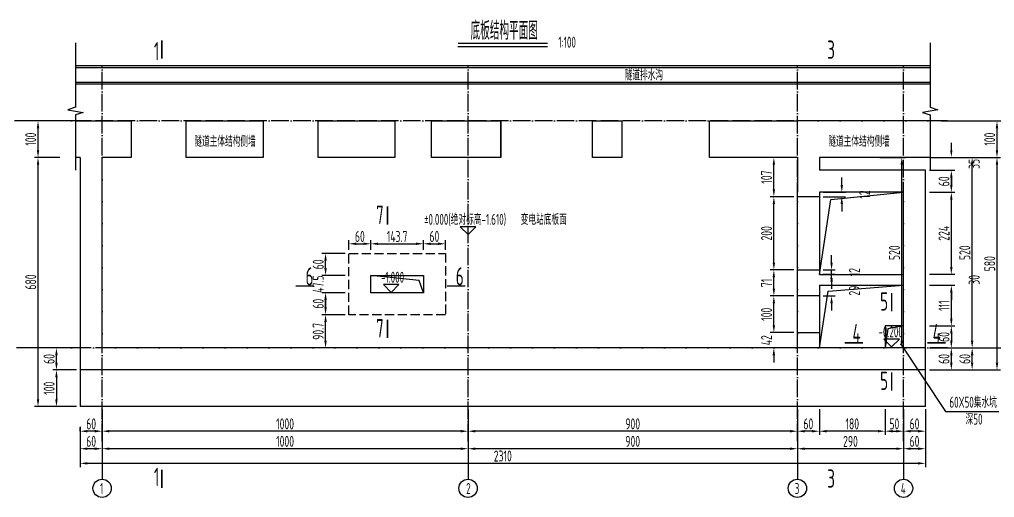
# Model space of a CAD drawing. Header units: millimetres. Extents: x -29538 to 115583, y -232866 to 15404.
# Drawn here: x -7065 to 19580, y -90219 to -77168 of the extents above; entities that cross this region are included whole.
import ezdxf
from ezdxf.enums import TextEntityAlignment as Align

# ---------------------------------------------------------------- set-up
doc = ezdxf.new("R2010")
doc.units = ezdxf.units.MM
doc.header["$LTSCALE"] = 10
doc.header["$MEASUREMENT"] = 0
doc.linetypes.add('ACAD_ISO04W100', pattern=[30, 24, -3, 0, -3])
doc.linetypes.add('DASH', pattern=[0.35, 0.25, -0.1])
for name, color, linetype in [('DIM_LEAD', 3, 'Continuous'), ('中心线', 3, 'ACAD_ISO04W100'), ('尺寸', 4, 'Continuous'), ('文字', 7, 'Continuous'), ('标注', 4, 'Continuous'), ('次轮廓线', 7, 'Continuous'), ('轮廓线', 1, 'Continuous')]:
    doc.layers.add(name, color=color, linetype=linetype)
doc.styles.get("Standard").update_dxf_attribs({"font": 'gbenor.shx', "width": 0.75, "bigfont": 'gbcbig.shx'})
doc.dimstyles.get("Standard").update_dxf_attribs({"dimscale": 100, "dimtxt": 3, "dimasz": 2, "dimexe": 1, "dimexo": 1, "dimgap": 0.5, "dimtad": 1, "dimdec": 1, "dimlfac": 0.1, "dimdsep": 46, "dimtxsty": 'Standard', "dimcen": 0.5, "dimadec": 0, "dimazin": 0, "dimtfac": 1, "dimtdec": 1, "dimtofl": 0, "dimtmove": 2, "dimatfit": 3, "dimfxl": 0, "dimtolj": 1, "dimtzin": 0, "dimarcsym": 0})

# ---------------------------------------------------------------- blocks, each defined once
blk = doc.blocks.new('*D198')
at = {"layer": 'Defpoints', "color": 0}
for p in [(17693, -86136), (18400, -86136), (17693, -86736)]:
    blk.add_point(p, dxfattribs=at)
at = {"layer": '标注', "color": 0, "lineweight": -2}
for p, q in [((17800, -86136), (18500, -86136)), ((18400, -86536), (18400, -86336)), ((17800, -86736), (18500, -86736))]:
    blk.add_line(p, q, dxfattribs=at)
at = {"layer": '标注', "color": 0}
for points in [[(18367, -86336), (18433, -86336), (18400, -86136)], [(18367, -86536), (18433, -86536), (18400, -86736)]]:
    blk.add_solid(points, dxfattribs=at)
at = {"layer": '标注', "color": 0, "insert": (18200, -86436), "char_height": 300, "attachment_point": 5, "rotation": 90}
blk.add_mtext('\\A1;60', dxfattribs=at)
blk = doc.blocks.new('*D199')
at = {"layer": 'Defpoints', "color": 0}
for p in [(17093, -84426), (18400, -84426), (17093, -85536)]:
    blk.add_point(p, dxfattribs=at)
at = {"layer": '标注', "color": 0, "lineweight": -2}
for p, q in [((17800, -84426), (18500, -84426)), ((18400, -85336), (18400, -84626)), ((17800, -85536), (18500, -85536))]:
    blk.add_line(p, q, dxfattribs=at)
at = {"layer": '标注', "color": 0}
for points in [[(18367, -84626), (18433, -84626), (18400, -84426)], [(18367, -85336), (18433, -85336), (18400, -85536)]]:
    blk.add_solid(points, dxfattribs=at)
at = {"layer": '标注', "color": 0, "insert": (18200, -84981), "char_height": 300, "attachment_point": 5, "rotation": 90}
blk.add_mtext('\\A1;111', dxfattribs=at)
blk = doc.blocks.new('*D200')
at = {"layer": 'Defpoints', "color": 0}
for p in [(17093, -84126), (18400, -84126), (17093, -84426)]:
    blk.add_point(p, dxfattribs=at)
at = {"layer": '标注', "color": 0, "lineweight": -2}
for p, q in [((18400, -83926), (18400, -83726)), ((17800, -84126), (18500, -84126)), ((17800, -84426), (18500, -84426)), ((18400, -84626), (18400, -84826))]:
    blk.add_line(p, q, dxfattribs=at)
at = {"layer": '标注', "color": 0}
for points in [[(18367, -83926), (18433, -83926), (18400, -84126)], [(18367, -84626), (18433, -84626), (18400, -84426)]]:
    blk.add_solid(points, dxfattribs=at)
at = {"layer": '标注', "color": 0, "insert": (19025, -84276), "char_height": 300, "attachment_point": 5, "rotation": 90}
blk.add_mtext('\\A1;30', dxfattribs=at)
blk = doc.blocks.new('*D201')
at = {"layer": 'Defpoints', "color": 0}
for p in [(17093, -81886), (18400, -81886), (17093, -84126)]:
    blk.add_point(p, dxfattribs=at)
at = {"layer": '标注', "color": 0, "lineweight": -2}
for p, q in [((17800, -81886), (18500, -81886)), ((18400, -83926), (18400, -82086)), ((17800, -84126), (18500, -84126))]:
    blk.add_line(p, q, dxfattribs=at)
at = {"layer": '标注', "color": 0}
for points in [[(18367, -82086), (18433, -82086), (18400, -81886)], [(18367, -83926), (18433, -83926), (18400, -84126)]]:
    blk.add_solid(points, dxfattribs=at)
at = {"layer": '标注', "color": 0, "insert": (18200, -83006), "char_height": 300, "attachment_point": 5, "rotation": 90}
blk.add_mtext('\\A1;224', dxfattribs=at)
blk = doc.blocks.new('*D202')
at = {"layer": 'Defpoints', "color": 0}
for p in [(17693, -81286), (18400, -81286), (17093, -81886)]:
    blk.add_point(p, dxfattribs=at)
at = {"layer": '标注', "color": 0, "lineweight": -2}
for p, q in [((17800, -81286), (18500, -81286)), ((18400, -81686), (18400, -81486)), ((17800, -81886), (18500, -81886))]:
    blk.add_line(p, q, dxfattribs=at)
at = {"layer": '标注', "color": 0}
for points in [[(18367, -81486), (18433, -81486), (18400, -81286)], [(18367, -81686), (18433, -81686), (18400, -81886)]]:
    blk.add_solid(points, dxfattribs=at)
at = {"layer": '标注', "color": 0, "insert": (18200, -81586), "char_height": 300, "attachment_point": 5, "rotation": 90}
blk.add_mtext('\\A1;60', dxfattribs=at)
blk = doc.blocks.new('*D203')
at = {"layer": 'Defpoints', "color": 0}
for p in [(17693, -80936), (18969, -80936), (17693, -86136)]:
    blk.add_point(p, dxfattribs=at)
at = {"layer": '标注', "color": 0, "lineweight": -2}
for p, q in [((18369, -80936), (19069, -80936)), ((18969, -85936), (18969, -81136)), ((18369, -86136), (19069, -86136))]:
    blk.add_line(p, q, dxfattribs=at)
at = {"layer": '标注', "color": 0}
for points in [[(18935, -81136), (19002, -81136), (18969, -80936)], [(18935, -85936), (19002, -85936), (18969, -86136)]]:
    blk.add_solid(points, dxfattribs=at)
at = {"layer": '标注', "color": 0, "insert": (18769, -83536), "char_height": 300, "attachment_point": 5, "rotation": 90}
blk.add_mtext('\\A1;520', dxfattribs=at)
blk = doc.blocks.new('*D204')
at = {"layer": 'Defpoints', "color": 0}
for p in [(17693, -80936), (18400, -80936), (17693, -81286)]:
    blk.add_point(p, dxfattribs=at)
at = {"layer": '标注', "color": 0, "lineweight": -2}
for p, q in [((18400, -80736), (18400, -80536)), ((17800, -80936), (18500, -80936)), ((17800, -81286), (18500, -81286)), ((18400, -81486), (18400, -81686))]:
    blk.add_line(p, q, dxfattribs=at)
at = {"layer": '标注', "color": 0}
for points in [[(18367, -80736), (18433, -80736), (18400, -80936)], [(18367, -81486), (18433, -81486), (18400, -81286)]]:
    blk.add_solid(points, dxfattribs=at)
at = {"layer": '标注', "color": 0, "insert": (19025, -81111), "char_height": 300, "attachment_point": 5, "rotation": 90}
blk.add_mtext('\\A1;35', dxfattribs=at)
blk = doc.blocks.new('*D205')
at = {"layer": 'Defpoints', "color": 0}
for p in [(18400, -79936), (19648, -79936), (18400, -80936)]:
    blk.add_point(p, dxfattribs=at)
at = {"layer": '标注', "color": 0, "lineweight": -2}
for p, q in [((19048, -79936), (19748, -79936)), ((19648, -80736), (19648, -80136)), ((19048, -80936), (19748, -80936))]:
    blk.add_line(p, q, dxfattribs=at)
at = {"layer": '标注', "color": 0}
for points in [[(19614, -80136), (19681, -80136), (19648, -79936)], [(19614, -80736), (19681, -80736), (19648, -80936)]]:
    blk.add_solid(points, dxfattribs=at)
at = {"layer": '标注', "color": 0, "insert": (19448, -80436), "char_height": 300, "attachment_point": 5, "rotation": 90}
blk.add_mtext('\\A1;100', dxfattribs=at)
blk = doc.blocks.new('*D206')
at = {"layer": 'Defpoints', "color": 0}
for p in [(17693, -86136), (18969, -86136), (17693, -86736)]:
    blk.add_point(p, dxfattribs=at)
at = {"layer": '标注', "color": 0, "lineweight": -2}
for p, q in [((18369, -86136), (19069, -86136)), ((18969, -86536), (18969, -86336)), ((18369, -86736), (19069, -86736))]:
    blk.add_line(p, q, dxfattribs=at)
at = {"layer": '标注', "color": 0}
for points in [[(18935, -86336), (19002, -86336), (18969, -86136)], [(18935, -86536), (19002, -86536), (18969, -86736)]]:
    blk.add_solid(points, dxfattribs=at)
at = {"layer": '标注', "color": 0, "insert": (18769, -86436), "char_height": 300, "attachment_point": 5, "rotation": 90}
blk.add_mtext('\\A1;60', dxfattribs=at)
blk = doc.blocks.new('*D207')
at = {"layer": 'Defpoints', "color": 0}
for p in [(-5407, -80936), (19648, -80936), (17693, -86736)]:
    blk.add_point(p, dxfattribs=at)
at = {"layer": '标注', "color": 0, "lineweight": -2}
for p, q in [((19048, -80936), (19748, -80936)), ((19648, -86536), (19648, -81136)), ((19048, -86736), (19748, -86736))]:
    blk.add_line(p, q, dxfattribs=at)
at = {"layer": '标注', "color": 0}
for points in [[(19614, -81136), (19681, -81136), (19648, -80936)], [(19614, -86536), (19681, -86536), (19648, -86736)]]:
    blk.add_solid(points, dxfattribs=at)
at = {"layer": '标注', "color": 0, "insert": (19448, -83836), "char_height": 300, "attachment_point": 5, "rotation": 90}
blk.add_mtext('\\A1;580', dxfattribs=at)
blk = doc.blocks.new('*D208')
at = {"layer": 'Defpoints', "color": 0}
for p in [(17093, -77968), (17693, -86736), (17093, -88409)]:
    blk.add_point(p, dxfattribs=at)
at = {"layer": '标注', "color": 0, "lineweight": -2}
for p, q in [((17093, -87809), (17093, -88509)), ((17693, -87809), (17693, -88509)), ((17493, -88409), (17293, -88409))]:
    blk.add_line(p, q, dxfattribs=at)
at = {"layer": '标注', "color": 0}
for points in [[(17293, -88376), (17293, -88443), (17093, -88409)], [(17493, -88376), (17493, -88443), (17693, -88409)]]:
    blk.add_solid(points, dxfattribs=at)
at = {"layer": '标注', "color": 0, "insert": (17393, -88209), "char_height": 300, "attachment_point": 5}
blk.add_mtext('\\A1;60', dxfattribs=at)
blk = doc.blocks.new('*D209')
at = {"layer": 'Defpoints', "color": 0}
for p in [(14793, -86136), (16593, -86136), (14793, -88409)]:
    blk.add_point(p, dxfattribs=at)
at = {"layer": '标注', "color": 0, "lineweight": -2}
for p, q in [((14793, -87809), (14793, -88509)), ((16593, -87809), (16593, -88509)), ((16393, -88409), (14993, -88409))]:
    blk.add_line(p, q, dxfattribs=at)
at = {"layer": '标注', "color": 0}
for points in [[(14993, -88376), (14993, -88443), (14793, -88409)], [(16393, -88376), (16393, -88443), (16593, -88409)]]:
    blk.add_solid(points, dxfattribs=at)
at = {"layer": '标注', "color": 0, "insert": (15693, -88209), "char_height": 300, "attachment_point": 5}
blk.add_mtext('\\A1;180', dxfattribs=at)
blk = doc.blocks.new('*D210')
at = {"layer": 'Defpoints', "color": 0}
for p in [(14193, -86136), (14793, -86136), (14193, -88409)]:
    blk.add_point(p, dxfattribs=at)
at = {"layer": '标注', "color": 0, "lineweight": -2}
for p, q in [((14193, -87809), (14193, -88509)), ((14793, -87809), (14793, -88509)), ((14593, -88409), (14393, -88409))]:
    blk.add_line(p, q, dxfattribs=at)
at = {"layer": '标注', "color": 0}
for points in [[(14393, -88376), (14393, -88443), (14193, -88409)], [(14593, -88376), (14593, -88443), (14793, -88409)]]:
    blk.add_solid(points, dxfattribs=at)
at = {"layer": '标注', "color": 0, "insert": (14493, -88209), "char_height": 300, "attachment_point": 5}
blk.add_mtext('\\A1;60', dxfattribs=at)
blk = doc.blocks.new('*D211')
at = {"layer": 'Defpoints', "color": 0}
for p in [(14193, -86136), (5193, -86736), (5193, -88409)]:
    blk.add_point(p, dxfattribs=at)
at = {"layer": '标注', "color": 0, "lineweight": -2}
for p, q in [((5193, -87809), (5193, -88509)), ((14193, -87809), (14193, -88509)), ((13993, -88409), (5393, -88409))]:
    blk.add_line(p, q, dxfattribs=at)
at = {"layer": '标注', "color": 0}
for points in [[(5393, -88376), (5393, -88443), (5193, -88409)], [(13993, -88376), (13993, -88443), (14193, -88409)]]:
    blk.add_solid(points, dxfattribs=at)
at = {"layer": '标注', "color": 0, "insert": (9693, -88209), "char_height": 300, "attachment_point": 5}
blk.add_mtext('\\A1;900', dxfattribs=at)
blk = doc.blocks.new('*D212')
at = {"layer": 'Defpoints', "color": 0}
for p in [(-4807, -86736), (5193, -86736), (-4807, -88409)]:
    blk.add_point(p, dxfattribs=at)
at = {"layer": '标注', "color": 0, "lineweight": -2}
for p, q in [((-4807, -87809), (-4807, -88509)), ((5193, -87809), (5193, -88509)), ((4993, -88409), (-4607, -88409))]:
    blk.add_line(p, q, dxfattribs=at)
at = {"layer": '标注', "color": 0}
for points in [[(-4607, -88376), (-4607, -88443), (-4807, -88409)], [(4993, -88376), (4993, -88443), (5193, -88409)]]:
    blk.add_solid(points, dxfattribs=at)
at = {"layer": '标注', "color": 0, "insert": (193, -88209), "char_height": 300, "attachment_point": 5}
blk.add_mtext('\\A1;1000', dxfattribs=at)
blk = doc.blocks.new('*D213')
at = {"layer": 'Defpoints', "color": 0}
for p in [(-4807, -86736), (-5407, -87736), (-5407, -88887)]:
    blk.add_point(p, dxfattribs=at)
at = {"layer": '标注', "color": 0, "lineweight": -2}
for p, q in [((-5407, -88287), (-5407, -88987)), ((-4807, -88287), (-4807, -88987)), ((-5007, -88887), (-5207, -88887))]:
    blk.add_line(p, q, dxfattribs=at)
at = {"layer": '标注', "color": 0}
for points in [[(-5207, -88854), (-5207, -88921), (-5407, -88887)], [(-5007, -88854), (-5007, -88921), (-4807, -88887)]]:
    blk.add_solid(points, dxfattribs=at)
at = {"layer": '标注', "color": 0, "insert": (-5107, -88687), "char_height": 300, "attachment_point": 5}
blk.add_mtext('\\A1;60', dxfattribs=at)
blk = doc.blocks.new('*D214')
at = {"layer": 'Defpoints', "color": 0}
for p in [(17093, -86736), (17693, -86736), (17093, -88887)]:
    blk.add_point(p, dxfattribs=at)
at = {"layer": '标注', "color": 0, "lineweight": -2}
for p, q in [((17093, -88287), (17093, -88987)), ((17693, -88287), (17693, -88987)), ((17493, -88887), (17293, -88887))]:
    blk.add_line(p, q, dxfattribs=at)
at = {"layer": '标注', "color": 0}
for points in [[(17293, -88854), (17293, -88921), (17093, -88887)], [(17493, -88854), (17493, -88921), (17693, -88887)]]:
    blk.add_solid(points, dxfattribs=at)
at = {"layer": '标注', "color": 0, "insert": (17393, -88687), "char_height": 300, "attachment_point": 5}
blk.add_mtext('\\A1;60', dxfattribs=at)
blk = doc.blocks.new('*D215')
at = {"layer": 'Defpoints', "color": 0}
for p in [(17093, -86736), (14193, -88409), (14193, -88887)]:
    blk.add_point(p, dxfattribs=at)
at = {"layer": '标注', "color": 0, "lineweight": -2}
for p, q in [((17093, -88287), (17093, -88987)), ((14193, -88509), (14193, -88987)), ((16893, -88887), (14393, -88887))]:
    blk.add_line(p, q, dxfattribs=at)
at = {"layer": '标注', "color": 0}
for points in [[(14393, -88854), (14393, -88921), (14193, -88887)], [(16893, -88854), (16893, -88921), (17093, -88887)]]:
    blk.add_solid(points, dxfattribs=at)
at = {"layer": '标注', "color": 0, "insert": (15643, -88687), "char_height": 300, "attachment_point": 5}
blk.add_mtext('\\A1;290', dxfattribs=at)
blk = doc.blocks.new('*D216')
at = {"layer": 'Defpoints', "color": 0}
for p in [(5193, -88409), (14193, -88409), (5193, -88887)]:
    blk.add_point(p, dxfattribs=at)
at = {"layer": '标注', "color": 0, "lineweight": -2}
for p, q in [((5193, -88509), (5193, -88987)), ((14193, -88509), (14193, -88987)), ((13993, -88887), (5393, -88887))]:
    blk.add_line(p, q, dxfattribs=at)
at = {"layer": '标注', "color": 0}
for points in [[(5393, -88854), (5393, -88921), (5193, -88887)], [(13993, -88854), (13993, -88921), (14193, -88887)]]:
    blk.add_solid(points, dxfattribs=at)
at = {"layer": '标注', "color": 0, "insert": (9693, -88687), "char_height": 300, "attachment_point": 5}
blk.add_mtext('\\A1;900', dxfattribs=at)
blk = doc.blocks.new('*D217')
at = {"layer": 'Defpoints', "color": 0}
for p in [(-4807, -88409), (5193, -88409), (-4807, -88887)]:
    blk.add_point(p, dxfattribs=at)
at = {"layer": '标注', "color": 0, "lineweight": -2}
for p, q in [((-4807, -88509), (-4807, -88987)), ((5193, -88509), (5193, -88987)), ((4993, -88887), (-4607, -88887))]:
    blk.add_line(p, q, dxfattribs=at)
at = {"layer": '标注', "color": 0}
for points in [[(-4607, -88854), (-4607, -88921), (-4807, -88887)], [(4993, -88854), (4993, -88921), (5193, -88887)]]:
    blk.add_solid(points, dxfattribs=at)
at = {"layer": '标注', "color": 0, "insert": (193, -88687), "char_height": 300, "attachment_point": 5}
blk.add_mtext('\\A1;1000', dxfattribs=at)
blk = doc.blocks.new('*D218')
at = {"layer": 'Defpoints', "color": 0}
for p in [(-5407, -88409), (-5407, -88409), (-4807, -88409)]:
    blk.add_point(p, dxfattribs=at)
at = {"layer": '标注', "color": 0, "lineweight": -2}
for p, q in [((-5407, -88409), (-5407, -88309)), ((-5007, -88409), (-5207, -88409)), ((-4807, -88409), (-4807, -88309))]:
    blk.add_line(p, q, dxfattribs=at)
at = {"layer": '标注', "color": 0}
for points in [[(-5207, -88376), (-5207, -88443), (-5407, -88409)], [(-5007, -88376), (-5007, -88443), (-4807, -88409)]]:
    blk.add_solid(points, dxfattribs=at)
at = {"layer": '标注', "color": 0, "insert": (-5107, -88209), "char_height": 300, "attachment_point": 5}
blk.add_mtext('\\A1;60', dxfattribs=at)
blk = doc.blocks.new('*D219')
at = {"layer": 'Defpoints', "color": 0}
for p in [(-5407, -86736), (17693, -86736), (-5407, -89287)]:
    blk.add_point(p, dxfattribs=at)
at = {"layer": '标注', "color": 0, "lineweight": -2}
for p, q in [((-5407, -88687), (-5407, -89387)), ((17693, -88687), (17693, -89387)), ((17493, -89287), (-5207, -89287))]:
    blk.add_line(p, q, dxfattribs=at)
at = {"layer": '标注', "color": 0}
for points in [[(-5207, -89254), (-5207, -89320), (-5407, -89287)], [(17493, -89254), (17493, -89320), (17693, -89287)]]:
    blk.add_solid(points, dxfattribs=at)
at = {"layer": '标注', "color": 0, "insert": (6143, -89087), "char_height": 300, "attachment_point": 5}
blk.add_mtext('\\A1;2310', dxfattribs=at)
blk = doc.blocks.new('*D220')
at = {"layer": 'Defpoints', "color": 0}
for p in [(-6055, -86136), (17693, -86136), (-5407, -86736)]:
    blk.add_point(p, dxfattribs=at)
at = {"layer": '标注', "color": 0, "lineweight": -2}
for p, q in [((-5455, -86136), (-6155, -86136)), ((-6055, -86536), (-6055, -86336)), ((-5507, -86736), (-6155, -86736))]:
    blk.add_line(p, q, dxfattribs=at)
at = {"layer": '标注', "color": 0}
for points in [[(-6089, -86336), (-6022, -86336), (-6055, -86136)], [(-6089, -86536), (-6022, -86536), (-6055, -86736)]]:
    blk.add_solid(points, dxfattribs=at)
at = {"layer": '标注', "color": 0, "insert": (-6255, -86436), "char_height": 300, "attachment_point": 5, "rotation": 90}
blk.add_mtext('\\A1;60', dxfattribs=at)
blk = doc.blocks.new('*D221')
at = {"layer": 'Defpoints', "color": 0}
for p in [(-5407, -80936), (17045, -80936), (17693, -86136)]:
    blk.add_point(p, dxfattribs=at)
at = {"layer": '标注', "color": 0, "lineweight": -2}
for p, q in [((16445, -80936), (17145, -80936)), ((17045, -85936), (17045, -81136)), ((17593, -86136), (16945, -86136))]:
    blk.add_line(p, q, dxfattribs=at)
at = {"layer": '标注', "color": 0}
for points in [[(17011, -81136), (17078, -81136), (17045, -80936)], [(17011, -85936), (17078, -85936), (17045, -86136)]]:
    blk.add_solid(points, dxfattribs=at)
at = {"layer": '标注', "color": 0, "insert": (16845, -83536), "char_height": 300, "attachment_point": 5, "rotation": 90}
blk.add_mtext('\\A1;520', dxfattribs=at)
blk = doc.blocks.new('*D222')
at = {"layer": 'Defpoints', "color": 0}
for p in [(-6558, -79936), (-5537, -79936), (-5407, -80936)]:
    blk.add_point(p, dxfattribs=at)
at = {"layer": '标注', "color": 0, "lineweight": -2}
for p, q in [((-5958, -79936), (-6658, -79936)), ((-6558, -80736), (-6558, -80136)), ((-5958, -80936), (-6658, -80936))]:
    blk.add_line(p, q, dxfattribs=at)
at = {"layer": '标注', "color": 0}
for points in [[(-6592, -80136), (-6525, -80136), (-6558, -79936)], [(-6592, -80736), (-6525, -80736), (-6558, -80936)]]:
    blk.add_solid(points, dxfattribs=at)
at = {"layer": '标注', "color": 0, "insert": (-6758, -80436), "char_height": 300, "attachment_point": 5, "rotation": 90}
blk.add_mtext('\\A1;100', dxfattribs=at)
blk = doc.blocks.new('*D223')
at = {"layer": 'Defpoints', "color": 0}
for p in [(-6558, -80936), (-5407, -80936), (-5407, -87736)]:
    blk.add_point(p, dxfattribs=at)
at = {"layer": '标注', "color": 0, "lineweight": -2}
for p, q in [((-5958, -80936), (-6658, -80936)), ((-6558, -87536), (-6558, -81136)), ((-5958, -87736), (-6658, -87736))]:
    blk.add_line(p, q, dxfattribs=at)
at = {"layer": '标注', "color": 0}
for points in [[(-6592, -81136), (-6525, -81136), (-6558, -80936)], [(-6592, -87536), (-6525, -87536), (-6558, -87736)]]:
    blk.add_solid(points, dxfattribs=at)
at = {"layer": '标注', "color": 0, "insert": (-6758, -84336), "char_height": 300, "attachment_point": 5, "rotation": 90}
blk.add_mtext('\\A1;680', dxfattribs=at)
blk = doc.blocks.new('*D224')
at = {"layer": 'Defpoints', "color": 0}
for p in [(17093, -85536), (-4807, -86136), (18400, -86136)]:
    blk.add_point(p, dxfattribs=at)
at = {"layer": '标注', "color": 0, "lineweight": -2}
for p, q in [((17800, -85536), (18500, -85536)), ((18400, -85736), (18400, -85936)), ((17800, -86136), (18500, -86136))]:
    blk.add_line(p, q, dxfattribs=at)
at = {"layer": '标注', "color": 0}
for points in [[(18367, -85736), (18433, -85736), (18400, -85536)], [(18367, -85936), (18433, -85936), (18400, -86136)]]:
    blk.add_solid(points, dxfattribs=at)
at = {"layer": '标注', "color": 0, "insert": (18200, -85836), "char_height": 300, "attachment_point": 5, "rotation": 90}
blk.add_mtext('\\A1;60', dxfattribs=at)
blk = doc.blocks.new('*D225')
at = {"layer": 'Defpoints', "color": 0}
for p in [(13550, -85717), (14193, -85717), (14193, -86136)]:
    blk.add_point(p, dxfattribs=at)
at = {"layer": '标注', "color": 0, "lineweight": -2}
for p, q in [((13550, -85517), (13550, -85317)), ((14093, -85717), (13450, -85717)), ((14093, -86136), (13450, -86136)), ((13550, -86336), (13550, -86536))]:
    blk.add_line(p, q, dxfattribs=at)
at = {"layer": '标注', "color": 0}
for points in [[(13517, -85517), (13583, -85517), (13550, -85717)], [(13517, -86336), (13583, -86336), (13550, -86136)]]:
    blk.add_solid(points, dxfattribs=at)
at = {"layer": '标注', "color": 0, "insert": (13350, -85926), "char_height": 300, "attachment_point": 5, "rotation": 90}
blk.add_mtext('\\A1;42', dxfattribs=at)
blk = doc.blocks.new('*D226')
at = {"layer": 'Defpoints', "color": 0}
for p in [(13550, -84717), (14193, -84717), (14193, -85717)]:
    blk.add_point(p, dxfattribs=at)
at = {"layer": '标注', "color": 0, "lineweight": -2}
for p, q in [((14093, -84717), (13450, -84717)), ((13550, -85517), (13550, -84917)), ((14093, -85717), (13450, -85717))]:
    blk.add_line(p, q, dxfattribs=at)
at = {"layer": '标注', "color": 0}
for points in [[(13517, -84917), (13583, -84917), (13550, -84717)], [(13517, -85517), (13583, -85517), (13550, -85717)]]:
    blk.add_solid(points, dxfattribs=at)
at = {"layer": '标注', "color": 0, "insert": (13350, -85217), "char_height": 300, "attachment_point": 5, "rotation": 90}
blk.add_mtext('\\A1;100', dxfattribs=at)
blk = doc.blocks.new('*D227')
at = {"layer": 'Defpoints', "color": 0}
for p in [(13550, -84006), (14193, -84006), (14193, -84717)]:
    blk.add_point(p, dxfattribs=at)
at = {"layer": '标注', "color": 0, "lineweight": -2}
for p, q in [((14093, -84006), (13450, -84006)), ((13550, -84517), (13550, -84206)), ((14093, -84717), (13450, -84717))]:
    blk.add_line(p, q, dxfattribs=at)
at = {"layer": '标注', "color": 0}
for points in [[(13517, -84206), (13583, -84206), (13550, -84006)], [(13517, -84517), (13583, -84517), (13550, -84717)]]:
    blk.add_solid(points, dxfattribs=at)
at = {"layer": '标注', "color": 0, "insert": (13350, -84361), "char_height": 300, "attachment_point": 5, "rotation": 90}
blk.add_mtext('\\A1;71', dxfattribs=at)
blk = doc.blocks.new('*D228')
at = {"layer": 'Defpoints', "color": 0}
for p in [(13550, -82006), (14193, -82006), (14193, -84006)]:
    blk.add_point(p, dxfattribs=at)
at = {"layer": '标注', "color": 0, "lineweight": -2}
for p, q in [((14093, -82006), (13450, -82006)), ((13550, -83806), (13550, -82206)), ((14093, -84006), (13450, -84006))]:
    blk.add_line(p, q, dxfattribs=at)
at = {"layer": '标注', "color": 0}
for points in [[(13517, -82206), (13583, -82206), (13550, -82006)], [(13517, -83806), (13583, -83806), (13550, -84006)]]:
    blk.add_solid(points, dxfattribs=at)
at = {"layer": '标注', "color": 0, "insert": (13350, -83006), "char_height": 300, "attachment_point": 5, "rotation": 90}
blk.add_mtext('\\A1;200', dxfattribs=at)
blk = doc.blocks.new('*D229')
at = {"layer": 'Defpoints', "color": 0}
for p in [(13550, -80936), (14193, -80936), (14193, -82006)]:
    blk.add_point(p, dxfattribs=at)
at = {"layer": '标注', "color": 0, "lineweight": -2}
for p, q in [((14093, -80936), (13450, -80936)), ((13550, -81806), (13550, -81136)), ((14093, -82006), (13450, -82006))]:
    blk.add_line(p, q, dxfattribs=at)
at = {"layer": '标注', "color": 0}
for points in [[(13517, -81136), (13583, -81136), (13550, -80936)], [(13517, -81806), (13583, -81806), (13550, -82006)]]:
    blk.add_solid(points, dxfattribs=at)
at = {"layer": '标注', "color": 0, "insert": (13350, -81471), "char_height": 300, "attachment_point": 5, "rotation": 90}
blk.add_mtext('\\A1;107', dxfattribs=at)
blk = doc.blocks.new('*D230')
at = {"layer": 'Defpoints', "color": 0}
for p in [(14793, -84426), (14793, -84717), (15127, -84717)]:
    blk.add_point(p, dxfattribs=at)
at = {"layer": '标注', "color": 0, "lineweight": -2}
for p, q in [((15127, -84226), (15127, -84026)), ((14893, -84426), (15227, -84426)), ((14893, -84717), (15227, -84717)), ((15127, -84917), (15127, -85117))]:
    blk.add_line(p, q, dxfattribs=at)
at = {"layer": '标注', "color": 0}
for points in [[(15094, -84226), (15161, -84226), (15127, -84426)], [(15094, -84917), (15161, -84917), (15127, -84717)]]:
    blk.add_solid(points, dxfattribs=at)
at = {"layer": '标注', "color": 0, "insert": (15752, -84571), "char_height": 300, "attachment_point": 5, "rotation": 90}
blk.add_mtext('\\A1;29', dxfattribs=at)
blk = doc.blocks.new('*D231')
at = {"layer": 'Defpoints', "color": 0}
for p in [(14793, -84006), (14793, -84126), (15127, -84006)]:
    blk.add_point(p, dxfattribs=at)
at = {"layer": '标注', "color": 0, "lineweight": -2}
for p, q in [((15127, -83806), (15127, -83606)), ((14893, -84006), (15227, -84006)), ((14893, -84126), (15227, -84126)), ((15127, -84326), (15127, -84526))]:
    blk.add_line(p, q, dxfattribs=at)
at = {"layer": '标注', "color": 0}
for points in [[(15094, -83806), (15161, -83806), (15127, -84006)], [(15094, -84326), (15161, -84326), (15127, -84126)]]:
    blk.add_solid(points, dxfattribs=at)
at = {"layer": '标注', "color": 0, "insert": (15752, -84066), "char_height": 300, "attachment_point": 5, "rotation": 90}
blk.add_mtext('\\A1;12', dxfattribs=at)
blk = doc.blocks.new('*D232')
at = {"layer": 'Defpoints', "color": 0}
for p in [(14793, -81886), (14793, -82006), (15406, -81886)]:
    blk.add_point(p, dxfattribs=at)
at = {"layer": '标注', "color": 0, "lineweight": -2}
for p, q in [((15406, -81686), (15406, -81486)), ((14893, -81886), (15506, -81886)), ((14893, -82006), (15506, -82006)), ((15406, -82206), (15406, -82406))]:
    blk.add_line(p, q, dxfattribs=at)
at = {"layer": '标注', "color": 0}
for points in [[(15373, -81686), (15439, -81686), (15406, -81886)], [(15373, -82206), (15439, -82206), (15406, -82006)]]:
    blk.add_solid(points, dxfattribs=at)
at = {"layer": '标注', "color": 0, "insert": (16031, -81946), "char_height": 300, "attachment_point": 5, "rotation": 90}
blk.add_mtext('\\A1;12', dxfattribs=at)
blk = doc.blocks.new('*D286')
at = {"layer": 'Defpoints', "color": 0}
for p in [(16593, -86136), (17093, -86136), (17093, -88409)]:
    blk.add_point(p, dxfattribs=at)
at = {"layer": '标注', "color": 0, "lineweight": -2}
for p, q in [((16593, -87809), (16593, -88509)), ((17093, -87809), (17093, -88509)), ((16793, -88409), (16893, -88409))]:
    blk.add_line(p, q, dxfattribs=at)
at = {"layer": '标注', "color": 0}
for points in [[(16793, -88376), (16793, -88443), (16593, -88409)], [(16893, -88376), (16893, -88443), (17093, -88409)]]:
    blk.add_solid(points, dxfattribs=at)
at = {"layer": '标注', "color": 0, "insert": (16843, -88209), "char_height": 300, "attachment_point": 5}
blk.add_mtext('\\A1;50', dxfattribs=at)
blk = doc.blocks.new('*D474')
at = {"layer": 'Defpoints', "color": 0}
for p in [(-5407, -86736), (-6055, -87736), (-5407, -87736)]:
    blk.add_point(p, dxfattribs=at)
at = {"layer": '标注', "color": 0, "lineweight": -2}
for p, q in [((-5507, -86736), (-6155, -86736)), ((-6055, -86936), (-6055, -87536)), ((-5507, -87736), (-6155, -87736))]:
    blk.add_line(p, q, dxfattribs=at)
at = {"layer": '标注', "color": 0}
for points in [[(-6089, -86936), (-6022, -86936), (-6055, -86736)], [(-6089, -87536), (-6022, -87536), (-6055, -87736)]]:
    blk.add_solid(points, dxfattribs=at)
at = {"layer": '标注', "color": 0, "insert": (-6255, -87236), "char_height": 300, "attachment_point": 5, "rotation": 90}
blk.add_mtext('\\A1;100', dxfattribs=at)
blk = doc.blocks.new('*D543')
at = {"layer": 'Defpoints', "color": 0}
for p in [(1299, -85229), (1936, -85229), (1936, -86136)]:
    blk.add_point(p, dxfattribs=at)
at = {"layer": '标注', "color": 0, "lineweight": -2}
for p, q in [((1836, -85229), (1199, -85229)), ((1299, -85936), (1299, -85429)), ((1836, -86136), (1199, -86136))]:
    blk.add_line(p, q, dxfattribs=at)
at = {"layer": '标注', "color": 0}
for points in [[(1266, -85429), (1332, -85429), (1299, -85229)], [(1266, -85936), (1332, -85936), (1299, -86136)]]:
    blk.add_solid(points, dxfattribs=at)
at = {"layer": '标注', "color": 0, "insert": (1099, -85683), "char_height": 300, "attachment_point": 5, "rotation": 90}
blk.add_mtext('\\A1;90.7', dxfattribs=at)
blk = doc.blocks.new('*D544')
at = {"layer": 'Defpoints', "color": 0}
for p in [(1299, -84629), (1936, -84629), (1936, -85229)]:
    blk.add_point(p, dxfattribs=at)
at = {"layer": '标注', "color": 0, "lineweight": -2}
for p, q in [((1836, -84629), (1199, -84629)), ((1299, -85029), (1299, -84829)), ((1836, -85229), (1199, -85229))]:
    blk.add_line(p, q, dxfattribs=at)
at = {"layer": '标注', "color": 0}
for points in [[(1266, -84829), (1332, -84829), (1299, -84629)], [(1266, -85029), (1332, -85029), (1299, -85229)]]:
    blk.add_solid(points, dxfattribs=at)
at = {"layer": '标注', "color": 0, "insert": (1099, -84929), "char_height": 300, "attachment_point": 5, "rotation": 90}
blk.add_mtext('\\A1;60', dxfattribs=at)
blk = doc.blocks.new('*D545')
at = {"layer": 'Defpoints', "color": 0}
for p in [(1299, -84154), (1936, -84154), (1936, -84629)]:
    blk.add_point(p, dxfattribs=at)
at = {"layer": '标注', "color": 0, "lineweight": -2}
for p, q in [((1299, -83954), (1299, -83754)), ((1836, -84154), (1199, -84154)), ((1836, -84629), (1199, -84629)), ((1299, -84829), (1299, -85029))]:
    blk.add_line(p, q, dxfattribs=at)
at = {"layer": '标注', "color": 0}
for points in [[(1266, -83954), (1332, -83954), (1299, -84154)], [(1266, -84829), (1332, -84829), (1299, -84629)]]:
    blk.add_solid(points, dxfattribs=at)
at = {"layer": '标注', "color": 0, "insert": (1098, -84392), "char_height": 300, "attachment_point": 5, "rotation": 90}
blk.add_mtext('\\A1;47.5', dxfattribs=at)
blk = doc.blocks.new('*D546')
at = {"layer": 'Defpoints', "color": 0}
for p in [(1299, -83554), (1936, -83554), (1936, -84154)]:
    blk.add_point(p, dxfattribs=at)
at = {"layer": '标注', "color": 0, "lineweight": -2}
for p, q in [((1836, -83554), (1199, -83554)), ((1299, -83954), (1299, -83754)), ((1836, -84154), (1199, -84154))]:
    blk.add_line(p, q, dxfattribs=at)
at = {"layer": '标注', "color": 0}
for points in [[(1266, -83754), (1332, -83754), (1299, -83554)], [(1266, -83954), (1332, -83954), (1299, -84154)]]:
    blk.add_solid(points, dxfattribs=at)
at = {"layer": '标注', "color": 0, "insert": (1099, -83854), "char_height": 300, "attachment_point": 5, "rotation": 90}
blk.add_mtext('\\A1;60', dxfattribs=at)
blk = doc.blocks.new('*D547')
at = {"layer": 'Defpoints', "color": 0}
for p in [(2536, -83292), (1936, -83554), (2536, -83554)]:
    blk.add_point(p, dxfattribs=at)
at = {"layer": '标注', "color": 0, "lineweight": -2}
for p, q in [((1936, -83454), (1936, -83192)), ((2136, -83292), (2336, -83292)), ((2536, -83454), (2536, -83192))]:
    blk.add_line(p, q, dxfattribs=at)
at = {"layer": '标注', "color": 0}
for points in [[(2136, -83259), (2136, -83325), (1936, -83292)], [(2336, -83259), (2336, -83325), (2536, -83292)]]:
    blk.add_solid(points, dxfattribs=at)
at = {"layer": '标注', "color": 0, "insert": (2236, -83092), "char_height": 300, "attachment_point": 5}
blk.add_mtext('\\A1;60', dxfattribs=at)
blk = doc.blocks.new('*D548')
at = {"layer": 'Defpoints', "color": 0}
for p in [(3973, -83292), (2536, -83554), (3973, -83554)]:
    blk.add_point(p, dxfattribs=at)
at = {"layer": '标注', "color": 0, "lineweight": -2}
for p, q in [((2536, -83454), (2536, -83192)), ((2736, -83292), (3773, -83292)), ((3973, -83454), (3973, -83192))]:
    blk.add_line(p, q, dxfattribs=at)
at = {"layer": '标注', "color": 0}
for points in [[(2736, -83259), (2736, -83325), (2536, -83292)], [(3773, -83259), (3773, -83325), (3973, -83292)]]:
    blk.add_solid(points, dxfattribs=at)
at = {"layer": '标注', "color": 0, "insert": (3255, -83092), "char_height": 300, "attachment_point": 5}
blk.add_mtext('\\A1;143.7', dxfattribs=at)
blk = doc.blocks.new('*D549')
at = {"layer": 'Defpoints', "color": 0}
for p in [(4573, -83292), (3973, -83554), (4573, -83554)]:
    blk.add_point(p, dxfattribs=at)
at = {"layer": '标注', "color": 0, "lineweight": -2}
for p, q in [((3973, -83454), (3973, -83192)), ((4173, -83292), (4373, -83292)), ((4573, -83454), (4573, -83192))]:
    blk.add_line(p, q, dxfattribs=at)
at = {"layer": '标注', "color": 0}
for points in [[(4173, -83259), (4173, -83325), (3973, -83292)], [(4373, -83259), (4373, -83325), (4573, -83292)]]:
    blk.add_solid(points, dxfattribs=at)
at = {"layer": '标注', "color": 0, "insert": (4273, -83092), "char_height": 300, "attachment_point": 5}
blk.add_mtext('\\A1;60', dxfattribs=at)

msp = doc.modelspace()

# ---------------------------------------------------------------- linework, layer by layer
at = {"ltscale": 2}
for points in [[(-5537.25, -77808.22), (-5537.26, -79563.83), (-5747.26, -79633.83), (-5327.26, -79703.83), (-5537.26, -79773.83), (-5537.27, -81281.07)], [(17824.07, -77808.27), (17824.07, -79563.88), (18034.07, -79633.88), (17614.07, -79703.88), (17824.07, -79773.88), (17824.07, -81281.12)]]:
    msp.add_lwpolyline(points, dxfattribs=at)
at = {"layer": 'DIM_LEAD', "const_width": 20}
msp.add_lwpolyline([(17019.57, -86025.01, -1), (17015.54, -86044.6, -1)], format="xyb", close=True, dxfattribs=at)
at = {"layer": '中心线', "ltscale": 2}
for p, q in [((-4806.61, -88679.92), (-4806.61, -78436.23)), ((5193.39, -88679.92), (5193.39, -78436.23)), ((14193.39, -88679.92), (14193.39, -78436.23)), ((17093.39, -88679.92), (17093.39, -78436.23)), ((18299.2, -79936.23), (-6065.67, -79936.23)), ((18299.2, -86136.23), (-6065.67, -86136.23))]:
    msp.add_line(p, q, dxfattribs=at)
at = {"layer": '尺寸'}
for p, q in [((-5836.32, -79936.23), (-7205.54, -79936.23)), ((-5584.43, -79936.23), (-6886.03, -79936.23)), ((18123.1, -79936.23), (20087.5, -79936.23)), ((-5836.32, -86136.23), (-7147.67, -86136.23)), ((-5584.43, -86136.23), (-6886.03, -86136.23)), ((18123.1, -86136.23), (20087.5, -86136.23)), ((-4806.61, -88578.25), (-4806.61, -89719.12)), ((5193.39, -88578.25), (5193.39, -89719.12)), ((14193.39, -88578.25), (14193.39, -89719.12)), ((17093.39, -88578.25), (17093.39, -89719.12))]:
    msp.add_line(p, q, dxfattribs=at)
at = {"layer": '文字'}
msp.add_line((7368.45, -77916.89), (4918.33, -77916.89), dxfattribs=at)
at = {"layer": '文字', "const_width": 40}
for points in [[(-3176.01, -78239.53), (-3176.01, -77739.53)], [(7368.45, -77816.89), (4918.33, -77816.89)], [(2990.77, -82771.4), (2990.77, -82271.4)], [(478.01, -84446.11), (978.01, -84446.11)], [(4614.94, -84446.11), (5114.94, -84446.11)], [(16769.63, -85133.81), (16769.63, -84633.81)], [(2990.77, -85867.78), (2990.77, -85367.78)], [(15483.35, -85996.91), (15983.35, -85996.91)], [(17746.79, -85996.91), (18246.79, -85996.91)], [(16769.63, -87301.97), (16769.63, -86801.97)], [(-3176.01, -89955.74), (-3176.01, -89455.74)]]:
    msp.add_lwpolyline(points, dxfattribs=at)
at = {"layer": '文字'}
for points in [[(15033.38, -77705.2, 0, 70, 0), (15233.38, -77705.2, 0, 0, 0), (15483.38, -77705.2, 0, 0, 0), (15483.38, -78184.88, 0, 0, 0)], [(15033.38, -89970.05, 0, 70, 0), (15233.38, -89970.05, 0, 0, 0), (15483.38, -89970.05, 0, 0, 0), (15483.38, -89490.37, 0, 0, 0)]]:
    msp.add_lwpolyline(points, format="xyseb", dxfattribs=at)
for centre in [(-4806.61, -89969.12), (5193.39, -89969.12), (14193.39, -89969.12), (17093.39, -89969.12)]:
    msp.add_circle(centre, 250, dxfattribs=at)
at = {"layer": '标注'}
for points in [[(14793.39, -84126.23), (15108.85, -82079.39), (17093.39, -81886.23)], [(3973.39, -84629.23), (3857.3, -84294.36), (2536.39, -84154.23)], [(14793.39, -86136.23), (15035.78, -84582.36), (17093.39, -84426.23)], [(17093.28, -85536.23), (16664.8, -85610.33), (16593.39, -86136.32)], [(17017.56, -86034.8), (18242.76, -87871.97), (19698.21, -87871.97)]]:
    msp.add_lwpolyline(points, dxfattribs=at)
at = {"layer": '次轮廓线'}
for p, q in [((17824.07, -78436.23), (-5537.26, -78436.23)), ((17824.07, -78486.23), (-5537.26, -78486.23)), ((17824.07, -78886.23), (-5537.26, -78886.23)), ((17824.07, -78936.23), (-5537.26, -78936.23)), ((-5537.26, -79936.23), (-4011.56, -79936.23)), ((-4011.56, -79936.23), (-4011.56, -80936.23)), ((-2511.56, -80936.23), (-2511.56, -79936.23)), ((-2511.56, -79936.23), (-406.18, -79936.23)), ((-406.18, -79936.23), (-406.18, -80936.23)), ((1093.82, -80936.23), (1093.82, -79936.23)), ((1093.82, -79936.23), (3192.2, -79936.23)), ((3192.2, -79936.23), (3192.2, -80936.23)), ((4192.2, -80936.23), (4192.2, -79936.23)), ((4192.2, -79936.23), (6093.26, -79936.23)), ((6093.2, -80936.59), (6093.32, -79936.59)), ((6093.26, -79936.23), (6093.26, -80936.23)), ((8593.26, -80936.23), (8593.26, -79936.23)), ((8593.26, -79936.23), (9393.25, -79936.23)), ((9393.25, -79936.23), (9393.25, -80936.23)), ((11793.25, -80936.23), (11793.25, -79936.23)), ((11793.25, -79936.23), (14193.39, -79936.23)), ((17824.07, -79936.23), (14193.39, -79936.23)), ((-5406.61, -80936.23), (-5537.27, -80936.23)), ((-4011.56, -80936.23), (-4806.61, -80936.23)), ((-406.18, -80936.23), (-2511.56, -80936.23)), ((3192.2, -80936.23), (1093.82, -80936.23)), ((6093.2, -80936.23), (4192.2, -80936.23)), ((9393.25, -80936.23), (8593.26, -80936.23)), ((14193.39, -80936.23), (11793.25, -80936.23)), ((14793.39, -80936.23), (14793.39, -80936.23)), ((17824.07, -80936.23), (14793.39, -80936.23)), ((14193.39, -84006.23), (14193.39, -82006.23)), ((14793.39, -82006.23), (14793.39, -84006.23)), ((14193.39, -85716.62), (14193.39, -84699.86)), ((14793.39, -84716.62), (14793.38, -85716.62))]:
    msp.add_line(p, q, dxfattribs=at)
for points in [[(5405.52, -82826.15), (4981.26, -82826.15), (5193.39, -83038.28)], [(3305.81, -84406.22), (2881.55, -84406.22), (3093.68, -84618.35)], [(16981.28, -85896.82), (16557.02, -85896.82), (16769.15, -86108.95)]]:
    msp.add_lwpolyline(points, close=True, dxfattribs=at)
msp.add_lwpolyline([(17093.28, -85536.23), (16593.28, -85536.23), (16593.28, -86136.23)], dxfattribs=at)
at = {"layer": '轮廓线', "color": 6}
for p, q in [((-5406.61, -80936.23), (-5406.61, -87736.23)), ((-4806.61, -86136.23), (-4806.61, -80936.23)), ((14193.39, -80936.23), (14193.39, -81886.23)), ((14793.39, -80936.23), (14793.39, -81286.23)), ((17693.39, -81286.23), (14793.39, -81286.23)), ((17693.39, -87736.28), (17693.39, -81286.23)), ((14193.39, -82006.23), (14193.39, -81886.23)), ((14793.39, -82006.23), (14193.39, -82006.23)), ((17093.39, -81886.23), (14793.39, -81886.23)), ((14793.39, -81886.23), (14793.39, -82006.23)), ((17093.39, -84126.23), (17093.39, -81886.23)), ((14193.39, -84426.23), (14193.39, -84006.23)), ((14193.39, -84006.23), (14793.39, -84006.23)), ((14793.39, -84006.23), (14793.39, -84126.23)), ((14793.39, -84126.23), (17093.39, -84126.23)), ((14193.39, -84716.62), (14193.39, -84426.23)), ((14793.39, -84426.23), (17093.39, -84426.23)), ((14793.39, -84426.23), (14793.39, -84716.62)), ((17093.39, -86136.27), (17093.39, -84426.23)), ((14793.39, -84716.62), (14193.39, -84716.62)), ((14193.38, -86136.27), (14193.38, -85716.62)), ((14193.38, -85716.62), (14793.38, -85716.62)), ((14793.38, -85716.62), (14793.38, -86136.27)), ((17093.39, -86136.28), (-4806.61, -86136.23)), ((17693.39, -86736.28), (-5406.61, -86736.23)), ((17693.39, -87736.28), (-5406.61, -87736.23))]:
    msp.add_line(p, q, dxfattribs=at)
at = {"layer": '轮廓线', "color": 6, "linetype": 'DASH', "ltscale": 100}
msp.add_lwpolyline([(4573.39, -85229.23), (1936.39, -85229.23), (1936.39, -83554.23), (4573.39, -83554.23)], close=True, dxfattribs=at)
at = {"layer": '轮廓线', "color": 6}
msp.add_lwpolyline([(3973.39, -84629.23), (2536.39, -84629.23), (2536.39, -84154.23), (3973.39, -84154.23)], close=True, dxfattribs=at)

# ---------------------------------------------------------------- texts
at = {"layer": '文字', "width": 0.7}
for s, height, p in [('底板结构平面图', 500, (6181.57, -77472.07)), ('1', 500, (-3317.38, -78033.27)), ('1:100', 300, (7899.61, -77786.98)), ('3', 500, (15114.79, -77991.57)), ('隧道主体结构侧墙', 300, (-1448.02, -80493.06)), ('隧道主体结构侧墙', 300, (15878.28, -80493.06)), ('7', 500, (2783.43, -82502.34)), ('±0.000(绝对标高-1.610)', 300, (5111.95, -82625.16)), ('变电站底板面', 300, (7261.8, -82625.01)), ('6', 500, (859.07, -84180.43)), ('-1.000', 300, (3130.19, -84205.23)), ('6', 500, (4966.51, -84180.43)), ('5', 500, (16562.3, -84864.74)), ('7', 500, (2783.43, -85598.71)), ('4', 500, (15809.91, -85731.24)), ('4', 500, (18001.13, -85731.24)), ('-0.200', 300, (16742.21, -85695.83)), ('5', 500, (16562.3, -87032.91)), ('60X50集水坑', 300, (18995.23, -87617.48)), ('深50', 300, (19021.23, -88080.91)), ('1', 500, (-3317.38, -89656.72)), ('3', 500, (15114.79, -89701.49)), ('1', 300, (-4818.73, -89973.26)), ('2', 300, (5204.04, -89973.26)), ('3', 300, (14183.95, -89973.26)), ('4', 300, (17087.61, -89973.26))]:
    msp.add_text(s, height=height, dxfattribs=at).set_placement(p, align=Align.MIDDLE_CENTER)
msp.add_text('隧道排水沟', height=300, dxfattribs=at).set_placement((9472.95, -78831.36))

# ---------------------------------------------------------------- dimensions: what is measured, and where the dimension line sits
at = {"layer": '标注'}
for base, p1, p2, angle, picture, middle in [((17093.39, -88409.17), (17693.39, -86736.28), (17093.39, -77967.86), 180, '*D208', (17393.39, -88209.17)), ((-6558.29, -79936.23), (-5406.61, -80936.23), (-5537.26, -79936.23), 90, '*D222', (-6758.29, -80436.23)), ((19647.74, -79936.23), (18400.07, -80936.23), (18400.07, -79936.23), 90, '*D205', (19447.74, -80436.23)), ((18400.07, -80936.23), (17693.39, -81286.23), (17693.39, -80936.23), 90, '*D204', (19025.07, -81111.23)), ((-6558.29, -80936.23), (-5406.61, -87736.23), (-5406.61, -80936.23), 90, '*D223', (-6758.29, -84336.23)), ((19647.74, -80936.23), (17693.39, -86736.28), (-5406.61, -80936.23), 90, '*D207', (19447.74, -83836.25)), ((17044.59, -80936.23), (17693.39, -86136.23), (-5406.61, -80936.23), 90, '*D221', (16844.59, -83536.23)), ((13549.94, -80936.23), (14193.39, -82006.23), (14193.39, -80936.23), 90, '*D229', (13349.94, -81471.23)), ((18968.73, -80936.23), (17693.39, -86136.23), (17693.39, -80936.23), 90, '*D203', (18768.73, -83536.23)), ((15406.02, -81886.23), (14793.39, -82006.23), (14793.39, -81886.23), 90, '*D232', (16031.02, -81946.23)), ((18400.07, -81286.23), (17093.39, -81886.23), (17693.39, -81286.23), 90, '*D202', (18200.07, -81586.23)), ((13549.94, -82006.23), (14193.39, -84006.23), (14193.39, -82006.23), 90, '*D228', (13349.94, -83006.23)), ((18400.07, -81886.23), (17093.39, -84126.23), (17093.39, -81886.23), 90, '*D201', (18200.07, -83006.23)), ((15127.25, -84006.23), (14793.39, -84126.23), (14793.39, -84006.23), 90, '*D231', (15752.25, -84066.23)), ((18400.07, -84126.23), (17093.39, -84426.23), (17093.39, -84126.23), 90, '*D200', (19025.07, -84276.23)), ((13549.94, -84006.23), (14193.39, -84716.62), (14193.39, -84006.23), 90, '*D227', (13349.94, -84361.42)), ((15127.25, -84716.62), (14793.39, -84426.23), (14793.39, -84716.62), 90, '*D230', (15752.25, -84571.43)), ((18400.07, -84426.23), (17093.28, -85536.23), (17093.39, -84426.23), 90, '*D199', (18200.07, -84981.23)), ((13549.94, -84716.62), (14193.38, -85716.62), (14193.39, -84716.62), 90, '*D226', (13349.94, -85216.62)), ((13549.94, -85716.62), (14193.38, -86136.23), (14193.38, -85716.62), 90, '*D225', (13349.94, -85926.42)), ((18400.07, -86136.23), (17093.28, -85536.23), (-4806.5, -86136.23), 90, '*D224', (18200.07, -85836.23)), ((-6055.41, -86136.23), (-5406.61, -86736.23), (17693.39, -86136.23), 90, '*D220', (-6255.41, -86436.23)), ((5193.39, -88409.17), (14193.38, -86136.27), (5193.39, -86736.25), 180, '*D211', (9693.39, -88209.17)), ((14193.38, -88409.17), (14793.38, -86136.27), (14193.38, -86136.27), 180, '*D210', (14493.38, -88209.17)), ((14793.38, -88409.17), (16593.39, -86136.32), (14793.38, -86136.27), 180, '*D209', (15693.39, -88209.17)), ((17093.39, -88409.17), (16593.39, -86136.32), (17093.39, -86136.23), 180, '*D286', (16843.39, -88209.17)), ((18400.07, -86136.23), (17693.39, -86736.28), (17693.39, -86136.23), 90, '*D198', (18200.07, -86436.25)), ((18968.73, -86136.23), (17693.39, -86736.28), (17693.39, -86136.23), 90, '*D206', (18768.73, -86436.25)), ((-6055.41, -87736.23), (-5406.61, -86736.23), (-5406.61, -87736.23), 90, '*D474', (-6255.41, -87236.23)), ((-5406.61, -88887.38), (-4806.61, -86736.23), (-5406.61, -87736.23), 180, '*D213', (-5106.61, -88687.38)), ((-5406.61, -89287.13), (17693.39, -86736.28), (-5406.61, -86736.23), 180, '*D219', (6143.39, -89087.13)), ((-4806.61, -88409.17), (5193.39, -86736.25), (-4806.61, -86736.23), 180, '*D212', (193.39, -88209.17)), ((14193.38, -88887.38), (17093.39, -86736.28), (14193.38, -88409.17), 180, '*D215', (15643.39, -88687.38)), ((17093.39, -88887.38), (17693.39, -86736.28), (17093.39, -86736.28), 180, '*D214', (17393.39, -88687.38)), ((-5406.61, -88409.17), (-4806.61, -88409.17), (-5406.61, -88409.17), 180, '*D218', (-5106.61, -88209.17)), ((-4806.61, -88887.38), (5193.39, -88409.17), (-4806.61, -88409.17), 180, '*D217', (193.39, -88687.38)), ((5193.39, -88887.38), (14193.38, -88409.17), (5193.39, -88409.17), 180, '*D216', (9693.39, -88687.38))]:
    dim = msp.add_linear_dim(base=base, p1=p1, p2=p2, angle=angle, dimstyle='Standard', dxfattribs=at)
    dim.commit()
    dim.dimension.update_dxf_attribs({"geometry": picture, "text_midpoint": middle})
for base, p1, p2, angle, picture, middle in [((2536.39, -83292.06), (1936.39, -83554.23), (2536.39, -83554.23), 180, '*D547', (2236.39, -83092.06)), ((3973.39, -83292.06), (2536.39, -83554.23), (3973.39, -83554.23), 180, '*D548', (3254.89, -83092.06)), ((4573.39, -83292.06), (3973.39, -83554.23), (4573.39, -83554.23), 180, '*D549', (4273.39, -83092.06)), ((1298.99, -83554.23), (1936.39, -84154.23), (1936.39, -83554.23), 90, '*D546', (1098.99, -83854.23)), ((1298.99, -84629.23), (1936.39, -85229.23), (1936.39, -84629.23), 90, '*D544', (1098.99, -84929.23)), ((1298.99, -85229.23), (1936.39, -86136.23), (1936.39, -85229.23), 90, '*D543', (1098.99, -85682.73))]:
    dim = msp.add_linear_dim(base=base, p1=p1, p2=p2, angle=angle, dimstyle='Standard', override={"dimfxl": 250}, dxfattribs=at)
    dim.commit()
    dim.dimension.update_dxf_attribs({"geometry": picture, "text_midpoint": middle})
dim = msp.add_linear_dim(base=(1298.99, -84154.23), p1=(1936.39, -84629.23), p2=(1936.39, -84154.23), angle=90, dimstyle='Standard', override={"dimfxl": 250}, dxfattribs=at)
dim.commit()
dim.dimension.update_dxf_attribs({"geometry": '*D545', "text_midpoint": (1098.24, -84391.73), "dimtype": 160})

doc.saveas('drawing.dxf')
